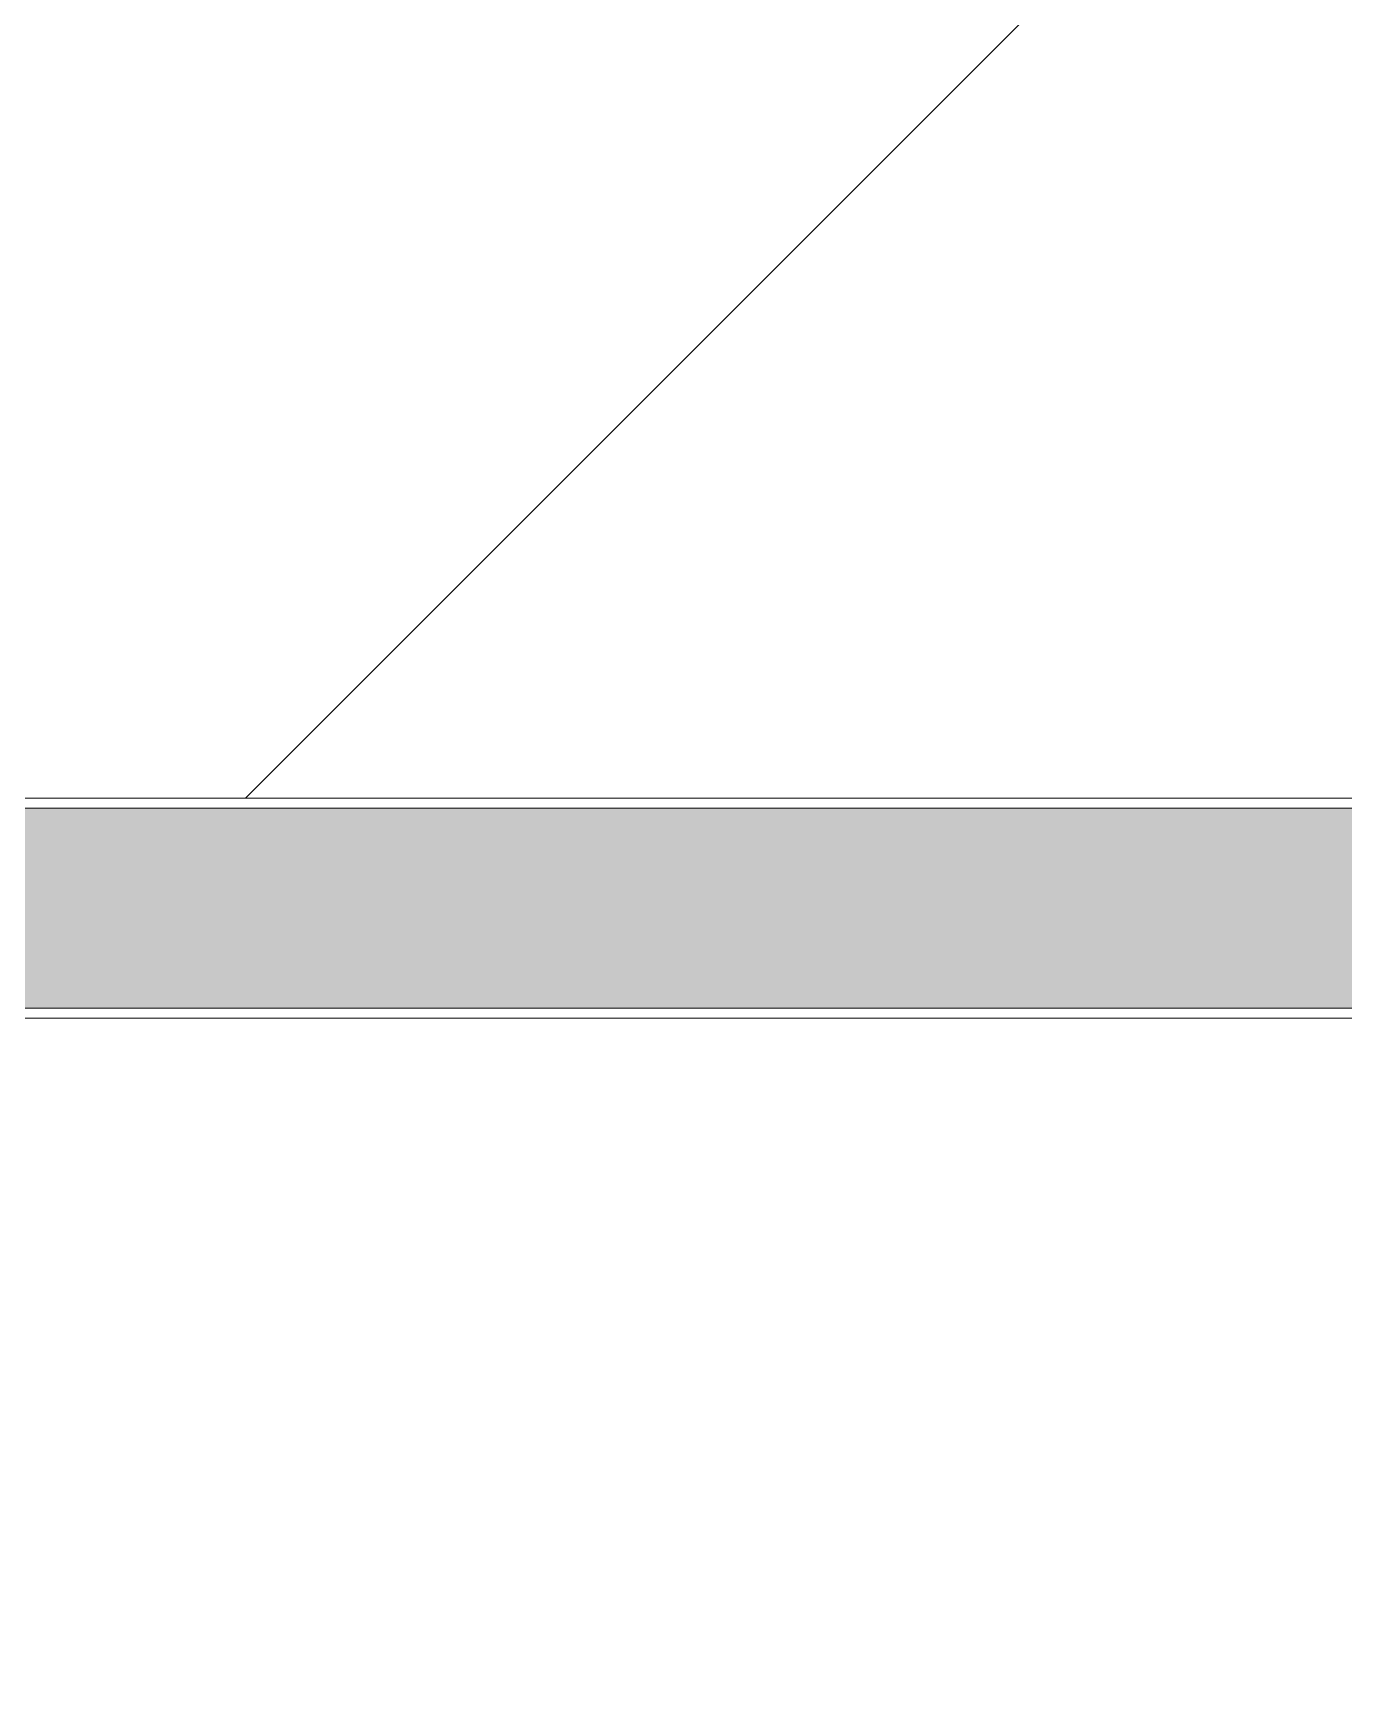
# Model space of a CAD drawing. Header units: millimetres. Extents: x 470010 to 1231400, y -134005 to 421770.
# Drawn here: x 510010 to 511321, y -121077 to -119427 of the extents above; entities that cross this region are included whole.
import ezdxf

# ---------------------------------------------------------------- set-up
doc = ezdxf.new("R2010")
doc.units = ezdxf.units.MM
for name, color, linetype, lineweight in [('АР_Стены ПЕНОблок', 52, 'Continuous', 20), ('АР_Тонкая', 254, 'Continuous', 5), ('АР_Штриховка', 8, 'Continuous', 0), ('Потолок штриховка', 200, 'Continuous', 15)]:
    doc.layers.add(name, color=color, linetype=linetype, lineweight=lineweight)

msp = doc.modelspace()

# ---------------------------------------------------------------- hatches: boundary and pattern name
at = {"layer": 'АР_Штриховка', "linetype": 'Continuous', "lineweight": 0, "true_color": 0x000000}
h = msp.add_hatch(dxfattribs=at)
h.set_pattern_fill('AR-CONC', color=18, angle=45, style=0)
h.set_pattern_definition([(95, (509053.93, -143101.69), (140.09465, 117.5534), [19.05, -209.55]), (40, (509053.93, -143101.69), (-160.0185, 110.1767), [15.24, -167.6406]), (145.45144, (509065.6, -143091.89), (-19.9238, 227.7301), [16.19, -178.0902]), (91.1842, (509018.01, -143065.77), (221.4102, 161.9534), [28.575, -314.325]), (141.6356, (509036.46, -143052.27), (-7.0866, 342.8268), [24.285, -267.1356]), (36.1842, (509018, -143065.77), (-7.0866, 342.8268), [22.86, -251.4597]), (66, (509044.95, -143056.79), (179.52, 34.89515), [19.05, -209.55]), (11, (509044.95, -143056.79), (-86.54, 173.9412), [15.24, -167.64]), (116.45144, (509059.91, -143053.88), (92.98, 208.8363), [16.19, -178.09]), (82.5, (509053.93, -143101.69), (-57.60547, 61.97341), [0, -165.608, 0, -170.18, 0, -168.275]), (52.5, (509053.93, -143101.69), (-23.58973, 118.087), [0, -97.028, 0, -161.798, 0, -64.135]), (12.5, (509013.88, -143141.74), (99.92786, 91.8262), [0, -63.5, 0, -198.12, 0, -262.89]), (2.5, (508995.92, -143159.7), (86.7639, 122.7224), [0, -82.55, 0, -131.572, 0, -186.69])])
h.paths.add_polyline_path([(509173.932, -120201.687), (509173.932, -120401.687), (515753.932, -120401.687), (515753.932, -120201.687)], flags=0)
at = {"layer": 'Потолок штриховка'}
h = msp.add_hatch(dxfattribs=at)
h.set_pattern_fill('ANSI31', color=256, scale=260)
h.paths.add_polyline_path([(516953.932, -116511.687), (516963.932, -106921.687), (517683.935, -106921.685), (517693.932, -104421.687), (520673.939, -104421.694), (520673.933, -107021.687), (521243.932, -107021.687), (521243.932, -109181.176), (520373.899, -109181.31), (520373.899, -117701.687), (529253.932, -117701.684), (529253.932, -116801.687), (535853.932, -116851.687), (535853.932, -117101.687), (536553.932, -117101.687), (536553.932, -121401.687), (535853.932, -121401.687), (535853.932, -121691.687), (521253.932, -121691.687), (521243.932, -129481.687), (516853.932, -129481.687), (516963.932, -129481.687), (516963.932, -120191.687), (509173.932, -120191.687), (509173.932, -116511.692)])

# ---------------------------------------------------------------- linework, layer by layer
at = {"layer": 'АР_Стены ПЕНОблок', "color": 18, "linetype": 'Continuous', "lineweight": 20, "true_color": 0x000000}
for p, q in [((515753.932, -120201.687), (509173.932, -120201.687)), ((509173.932, -120401.687), (515753.932, -120401.687))]:
    msp.add_line(p, q, dxfattribs=at)
at = {"layer": 'АР_Тонкая', "color": 18, "linetype": 'Continuous', "lineweight": 0, "true_color": 0x000000}
for p, q in [((515753.932, -120191.687), (509173.932, -120191.687)), ((509173.932, -120201.687), (515753.932, -120201.687)), ((515753.932, -120401.687), (509173.932, -120401.687)), ((509173.932, -120411.687), (515753.932, -120411.687))]:
    msp.add_line(p, q, dxfattribs=at)
at = {"layer": 'Потолок штриховка'}
msp.add_lwpolyline([(521243.932, -129481.687), (516853.932, -129481.687), (516963.932, -129481.687), (516963.932, -120191.687), (509173.932, -120191.687), (509173.932, -116511.692), (516953.932, -116511.687), (516963.932, -106921.687), (517683.935, -106921.685), (517693.932, -104421.687), (520673.939, -104421.694)], dxfattribs=at)

doc.saveas('drawing.dxf')
